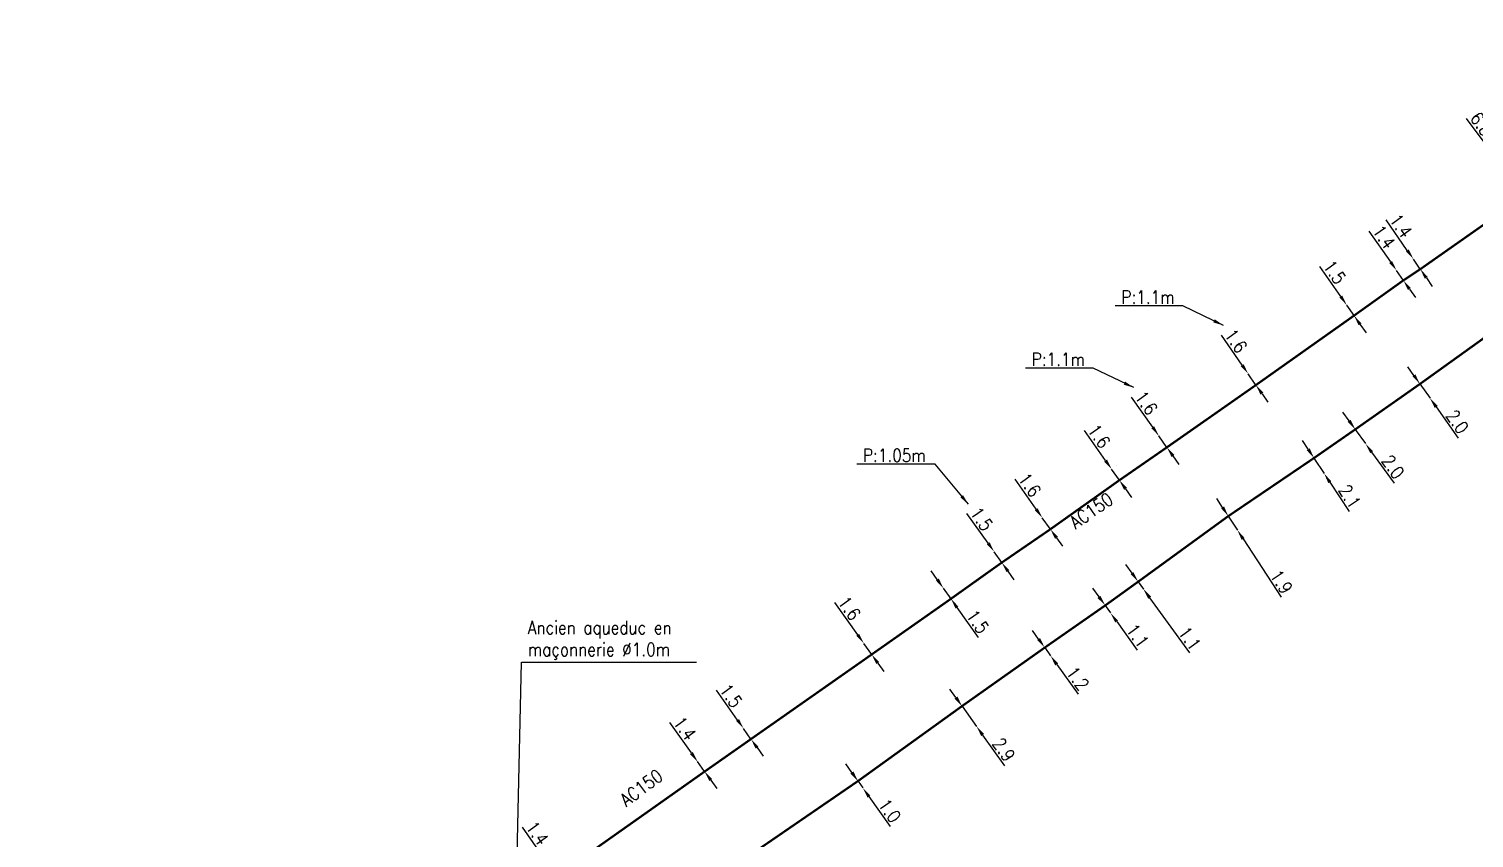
# Model space of a CAD drawing. Header units: millimetres. Extents: x 149996 to 151004, y 126998 to 128018.
# Drawn here: x 150615.7 to 150780.6, y 127487.9 to 127580.3 of the extents above; entities that cross this region are included whole.
import ezdxf
from ezdxf.enums import TextEntityAlignment as Align

# ---------------------------------------------------------------- set-up
doc = ezdxf.new("R2010")
doc.units = ezdxf.units.MM
doc.header["$PDMODE"] = 34
doc.linetypes.add('L_25_AP', pattern=[2000, 1000, 1000])
doc.layers.get('DEFPOINTS').update_dxf_attribs({"linetype": 'CONTINUOUS'})
doc.layers.add('L_150', color=1, linetype='CONTINUOUS')
doc.styles.get("Standard").update_dxf_attribs({"font": 'romans.shx', "width": 0.85})
doc.dimstyles.get("Standard").update_dxf_attribs({"dimtxt": 1.5, "dimasz": 1.2, "dimexe": 0.625, "dimexo": 0.625, "dimgap": 0.25, "dimtad": 1, "dimdec": 1, "dimzin": 0, "dimdsep": 46, "dimtxsty": 'Standard', "dimcen": -0.5, "dimadec": 0, "dimazin": 0, "dimtfac": 1, "dimtdec": 1, "dimtmove": 0, "dimatfit": 3, "dimfxl": 0, "dimtolj": 1, "dimtzin": 0, "dimarcsym": 0})

# ---------------------------------------------------------------- blocks, each defined once
blk = doc.blocks.new('*D56')
at = {"layer": 'DEFPOINTS', "color": 0, "linetype": 'Continuous', "transparency": 16777216}
for p in [(150782.29, 127566.6), (150782.29, 127566.6), (150786.32, 127561.19)]:
    blk.add_point(p, dxfattribs=at)
at = {"layer": 'L_150', "color": 0, "linetype": 'Continuous', "lineweight": -2, "transparency": 16777216}
for p, q in [((150782.29, 127566.6), (150779.72, 127570.06)), ((150782.79, 127566.97), (150782.79, 127566.97)), ((150785.6, 127562.15), (150783.01, 127565.64)), ((150786.82, 127561.56), (150786.82, 127561.56))]:
    blk.add_line(p, q, dxfattribs=at)
at = {"layer": 'L_150', "color": 0, "linetype": 'Continuous', "transparency": 16777216}
for points in [[(150783.17, 127565.76), (150782.85, 127565.52), (150782.29, 127566.6)], [(150785.76, 127562.27), (150785.44, 127562.03), (150786.32, 127561.19)]]:
    blk.add_solid(points, dxfattribs=at)
at = {"layer": 'L_150', "color": 0, "linetype": 'Continuous', "transparency": 16777216, "insert": (150781.45, 127569.41), "char_height": 1.5, "attachment_point": 5, "rotation": 306.6508}
blk.add_mtext('\\A1;6.8', dxfattribs=at)
blk = doc.blocks.new('*D58')
at = {"layer": 'DEFPOINTS', "color": 0, "linetype": 'Continuous', "transparency": 16777216}
for p in [(150774.41, 127539.76), (150775.56, 127538.13), (150775.56, 127538.13)]:
    blk.add_point(p, dxfattribs=at)
at = {"layer": 'L_150', "color": 0, "linetype": 'Continuous', "lineweight": -2, "transparency": 16777216}
for p, q in [((150773.72, 127540.74), (150773.03, 127541.72)), ((150774.41, 127539.76), (150775.56, 127538.13)), ((150774.92, 127540.12), (150774.92, 127540.12)), ((150776.25, 127537.15), (150778.78, 127533.58))]:
    blk.add_line(p, q, dxfattribs=at)
at = {"layer": 'L_150', "color": 0, "linetype": 'Continuous', "transparency": 16777216}
for points in [[(150773.88, 127540.86), (150773.55, 127540.63), (150774.41, 127539.76)], [(150776.42, 127537.26), (150776.09, 127537.03), (150775.56, 127538.13)]]:
    blk.add_solid(points, dxfattribs=at)
at = {"layer": 'L_150', "color": 0, "linetype": 'Continuous', "transparency": 16777216, "insert": (150778.68, 127535.45), "char_height": 1.5, "attachment_point": 5, "rotation": 305.2136}
blk.add_mtext('\\A1;2.0', dxfattribs=at)
blk = doc.blocks.new('*D75')
at = {"layer": 'DEFPOINTS', "color": 0, "linetype": 'Continuous', "transparency": 16777216}
for p in [(150762.32, 127531.31), (150763.47, 127529.56), (150763.47, 127529.56)]:
    blk.add_point(p, dxfattribs=at)
at = {"layer": 'L_150', "color": 0, "linetype": 'Continuous', "lineweight": -2, "transparency": 16777216}
for p, q in [((150761.66, 127532.31), (150761, 127533.32)), ((150762.32, 127531.31), (150763.47, 127529.56)), ((150764.13, 127528.55), (150766.33, 127525.2))]:
    blk.add_line(p, q, dxfattribs=at)
at = {"layer": 'L_150', "color": 0, "linetype": 'Continuous', "transparency": 16777216}
for points in [[(150761.83, 127532.42), (150761.49, 127532.2), (150762.32, 127531.31)], [(150764.29, 127528.66), (150763.96, 127528.44), (150763.47, 127529.56)]]:
    blk.add_solid(points, dxfattribs=at)
at = {"layer": 'L_150', "color": 0, "linetype": 'Continuous', "transparency": 16777216, "insert": (150766.39, 127526.92), "char_height": 1.5, "attachment_point": 5, "rotation": 303.2862}
blk.add_mtext('\\A1;2.1', dxfattribs=at)
blk = doc.blocks.new('*D171')
at = {"layer": 'DEFPOINTS', "color": 0, "linetype": 'Continuous', "transparency": 16777216}
for p in [(150773.66, 127554.01), (150773.66, 127554.01), (150774.45, 127552.86)]:
    blk.add_point(p, dxfattribs=at)
at = {"layer": 'L_150', "color": 0, "linetype": 'Continuous', "lineweight": -2, "transparency": 16777216}
for p, q in [((150772.97, 127554.99), (150770.55, 127558.49)), ((150774.45, 127552.86), (150773.66, 127554.01)), ((150775.14, 127551.87), (150775.82, 127550.88))]:
    blk.add_line(p, q, dxfattribs=at)
at = {"layer": 'L_150', "color": 0, "linetype": 'Continuous', "transparency": 16777216}
for points in [[(150773.14, 127555.11), (150772.81, 127554.88), (150773.66, 127554.01)], [(150775.3, 127551.98), (150774.97, 127551.76), (150774.45, 127552.86)]]:
    blk.add_solid(points, dxfattribs=at)
at = {"layer": 'L_150', "color": 0, "linetype": 'Continuous', "transparency": 16777216, "insert": (150772.24, 127557.8), "char_height": 1.5, "attachment_point": 5, "rotation": 304.7096}
blk.add_mtext('\\A1;1.4', dxfattribs=at)
blk = doc.blocks.new('*D172')
at = {"layer": 'DEFPOINTS', "color": 0, "linetype": 'Continuous', "transparency": 16777216}
for p in [(150754.82, 127540.91), (150754.82, 127540.91), (150755.7, 127539.64)]:
    blk.add_point(p, dxfattribs=at)
at = {"layer": 'L_150', "color": 0, "linetype": 'Continuous', "lineweight": -2, "transparency": 16777216}
for p, q in [((150754.14, 127541.9), (150751.75, 127545.34)), ((150755.7, 127539.64), (150754.82, 127540.91)), ((150756.39, 127538.65), (150757.07, 127537.67))]:
    blk.add_line(p, q, dxfattribs=at)
at = {"layer": 'L_150', "color": 0, "linetype": 'Continuous', "transparency": 16777216}
for points in [[(150754.3, 127542.01), (150753.97, 127541.79), (150754.82, 127540.91)], [(150756.55, 127538.77), (150756.22, 127538.54), (150755.7, 127539.64)]]:
    blk.add_solid(points, dxfattribs=at)
at = {"layer": 'L_150', "color": 0, "linetype": 'Continuous', "transparency": 16777216, "insert": (150753.42, 127544.68), "char_height": 1.5, "attachment_point": 5, "rotation": 304.7428}
blk.add_mtext('\\A1;1.6', dxfattribs=at)
blk = doc.blocks.new('*D173')
at = {"layer": 'DEFPOINTS', "color": 0, "linetype": 'Continuous', "transparency": 16777216}
for p in [(150766.06, 127548.75), (150766.06, 127548.75), (150766.89, 127547.56)]:
    blk.add_point(p, dxfattribs=at)
at = {"layer": 'L_150', "color": 0, "linetype": 'Continuous', "lineweight": -2, "transparency": 16777216}
for p, q in [((150765.38, 127549.73), (150762.99, 127553.18)), ((150766.89, 127547.56), (150766.06, 127548.75)), ((150767.57, 127546.57), (150768.26, 127545.58))]:
    blk.add_line(p, q, dxfattribs=at)
at = {"layer": 'L_150', "color": 0, "linetype": 'Continuous', "transparency": 16777216}
for points in [[(150765.54, 127549.85), (150765.22, 127549.62), (150766.06, 127548.75)], [(150767.74, 127546.68), (150767.41, 127546.46), (150766.89, 127547.56)]]:
    blk.add_solid(points, dxfattribs=at)
at = {"layer": 'L_150', "color": 0, "linetype": 'Continuous', "transparency": 16777216, "insert": (150764.67, 127552.52), "char_height": 1.5, "attachment_point": 5, "rotation": 304.7096}
blk.add_mtext('\\A1;1.5', dxfattribs=at)
blk = doc.blocks.new('*D180')
at = {"layer": 'DEFPOINTS', "color": 0, "linetype": 'Continuous', "transparency": 16777216}
for p in [(150767.03, 127534.58), (150768.2, 127532.96), (150768.2, 127532.96)]:
    blk.add_point(p, dxfattribs=at)
at = {"layer": 'L_150', "color": 0, "linetype": 'Continuous', "lineweight": -2, "transparency": 16777216}
for p, q in [((150766.33, 127535.56), (150765.62, 127536.53)), ((150767.03, 127534.58), (150768.2, 127532.96)), ((150768.9, 127531.99), (150771.45, 127528.44))]:
    blk.add_line(p, q, dxfattribs=at)
at = {"layer": 'L_150', "color": 0, "linetype": 'Continuous', "transparency": 16777216}
for points in [[(150766.49, 127535.67), (150766.16, 127535.44), (150767.03, 127534.58)], [(150769.06, 127532.1), (150768.74, 127531.87), (150768.2, 127532.96)]]:
    blk.add_solid(points, dxfattribs=at)
at = {"layer": 'L_150', "color": 0, "linetype": 'Continuous', "transparency": 16777216, "insert": (150771.34, 127530.31), "char_height": 1.5, "attachment_point": 5, "rotation": 305.7626}
blk.add_mtext('\\A1;2.0', dxfattribs=at)
blk = doc.blocks.new('*D224')
at = {"layer": 'DEFPOINTS', "color": 0, "linetype": 'Continuous', "transparency": 16777216}
for p in [(150752.54, 127524.68), (150753.58, 127523.09), (150753.58, 127523.09)]:
    blk.add_point(p, dxfattribs=at)
at = {"layer": 'L_150', "color": 0, "linetype": 'Continuous', "lineweight": -2, "transparency": 16777216}
for p, q in [((150751.89, 127525.68), (150751.23, 127526.69)), ((150752.54, 127524.68), (150753.58, 127523.09)), ((150754.24, 127522.08), (150758.58, 127515.42))]:
    blk.add_line(p, q, dxfattribs=at)
at = {"layer": 'L_150', "color": 0, "linetype": 'Continuous', "transparency": 16777216}
for points in [[(150752.06, 127525.79), (150751.72, 127525.58), (150752.54, 127524.68)], [(150754.4, 127522.19), (150754.07, 127521.97), (150753.58, 127523.09)]]:
    blk.add_solid(points, dxfattribs=at)
at = {"layer": 'L_150', "color": 0, "linetype": 'Continuous', "transparency": 16777216, "insert": (150758.61, 127517.19), "char_height": 1.5, "attachment_point": 5, "rotation": 303.0799}
blk.add_mtext('\\A1;1.9', dxfattribs=at)
blk = doc.blocks.new('*D252')
at = {"layer": 'DEFPOINTS', "color": 0, "linetype": 'Continuous', "transparency": 16777216}
for p in [(150710.3, 127494.46), (150710.85, 127493.68), (150710.85, 127493.68)]:
    blk.add_point(p, dxfattribs=at)
at = {"layer": 'L_150', "color": 0, "linetype": 'Continuous', "lineweight": -2, "transparency": 16777216}
for p, q in [((150709.6, 127495.43), (150708.91, 127496.41)), ((150710.3, 127494.46), (150710.85, 127493.68)), ((150711.54, 127492.7), (150713.96, 127489.28))]:
    blk.add_line(p, q, dxfattribs=at)
at = {"layer": 'L_150', "color": 0, "linetype": 'Continuous', "transparency": 16777216}
for points in [[(150709.77, 127495.55), (150709.44, 127495.32), (150710.3, 127494.46)], [(150711.7, 127492.82), (150711.38, 127492.58), (150710.85, 127493.68)]]:
    blk.add_solid(points, dxfattribs=at)
at = {"layer": 'L_150', "color": 0, "linetype": 'Continuous', "transparency": 16777216, "insert": (150713.91, 127491.08), "char_height": 1.5, "attachment_point": 5, "rotation": 305.3055}
blk.add_mtext('\\A1;1.0', dxfattribs=at)
blk = doc.blocks.new('*D253')
at = {"layer": 'DEFPOINTS', "color": 0, "linetype": 'Continuous', "transparency": 16777216}
for p in [(150722.17, 127503.01), (150723.82, 127500.69), (150723.82, 127500.69)]:
    blk.add_point(p, dxfattribs=at)
at = {"layer": 'L_150', "color": 0, "linetype": 'Continuous', "lineweight": -2, "transparency": 16777216}
for p, q in [((150721.47, 127503.98), (150720.78, 127504.96)), ((150722.68, 127503.37), (150722.68, 127503.37)), ((150722.17, 127503.01), (150723.82, 127500.69)), ((150724.33, 127501.05), (150724.33, 127501.05)), ((150724.52, 127499.71), (150727.02, 127496.2))]:
    blk.add_line(p, q, dxfattribs=at)
at = {"layer": 'L_150', "color": 0, "linetype": 'Continuous', "transparency": 16777216}
for points in [[(150721.64, 127504.1), (150721.31, 127503.87), (150722.17, 127503.01)], [(150724.68, 127499.83), (150724.36, 127499.59), (150723.82, 127500.69)]]:
    blk.add_solid(points, dxfattribs=at)
at = {"layer": 'L_150', "color": 0, "linetype": 'Continuous', "transparency": 16777216, "insert": (150726.93, 127498.05), "char_height": 1.5, "attachment_point": 5, "rotation": 305.488}
blk.add_mtext('\\A1;2.9', dxfattribs=at)
blk = doc.blocks.new('*D254')
at = {"layer": 'DEFPOINTS', "color": 0, "linetype": 'Continuous', "transparency": 16777216}
for p in [(150731.6, 127509.68), (150732.27, 127508.74), (150732.27, 127508.74)]:
    blk.add_point(p, dxfattribs=at)
at = {"layer": 'L_150', "color": 0, "linetype": 'Continuous', "lineweight": -2, "transparency": 16777216}
for p, q in [((150730.9, 127510.65), (150730.2, 127511.63)), ((150731.6, 127509.68), (150732.27, 127508.74)), ((150732.97, 127507.77), (150735.41, 127504.36))]:
    blk.add_line(p, q, dxfattribs=at)
at = {"layer": 'L_150', "color": 0, "linetype": 'Continuous', "transparency": 16777216}
for points in [[(150731.06, 127510.77), (150730.74, 127510.54), (150731.6, 127509.68)], [(150733.13, 127507.88), (150732.8, 127507.65), (150732.27, 127508.74)]]:
    blk.add_solid(points, dxfattribs=at)
at = {"layer": 'L_150', "color": 0, "linetype": 'Continuous', "transparency": 16777216, "insert": (150735.35, 127506.16), "char_height": 1.5, "attachment_point": 5, "rotation": 305.6101}
blk.add_mtext('\\A1;1.2', dxfattribs=at)
blk = doc.blocks.new('*D258')
at = {"layer": 'DEFPOINTS', "color": 0, "linetype": 'Continuous', "transparency": 16777216}
for p in [(150744.62, 127533.84), (150744.62, 127533.84), (150745.54, 127532.53)]:
    blk.add_point(p, dxfattribs=at)
at = {"layer": 'L_150', "color": 0, "linetype": 'Continuous', "lineweight": -2, "transparency": 16777216}
for p, q in [((150743.93, 127534.82), (150741.52, 127538.25)), ((150745.54, 127532.53), (150744.62, 127533.84)), ((150746.23, 127531.55), (150746.92, 127530.57))]:
    blk.add_line(p, q, dxfattribs=at)
at = {"layer": 'L_150', "color": 0, "linetype": 'Continuous', "transparency": 16777216}
for points in [[(150744.09, 127534.94), (150743.76, 127534.71), (150744.62, 127533.84)], [(150746.39, 127531.66), (150746.07, 127531.43), (150745.54, 127532.53)]]:
    blk.add_solid(points, dxfattribs=at)
at = {"layer": 'L_150', "color": 0, "linetype": 'Continuous', "transparency": 16777216, "insert": (150743.19, 127537.6), "char_height": 1.5, "attachment_point": 5, "rotation": 305.1404}
blk.add_mtext('\\A1;1.6', dxfattribs=at)
blk = doc.blocks.new('*D259')
at = {"layer": 'DEFPOINTS', "color": 0, "linetype": 'Continuous', "transparency": 16777216}
for p in [(150739.23, 127530.05), (150739.23, 127530.05), (150740.12, 127528.78)]:
    blk.add_point(p, dxfattribs=at)
at = {"layer": 'L_150', "color": 0, "linetype": 'Continuous', "lineweight": -2, "transparency": 16777216}
for p, q in [((150738.54, 127531.03), (150736.14, 127534.46)), ((150740.12, 127528.78), (150739.23, 127530.05)), ((150739.74, 127530.41), (150739.74, 127530.41)), ((150740.63, 127529.14), (150740.63, 127529.14)), ((150740.81, 127527.8), (150741.5, 127526.81))]:
    blk.add_line(p, q, dxfattribs=at)
at = {"layer": 'L_150', "color": 0, "linetype": 'Continuous', "transparency": 16777216}
for points in [[(150738.71, 127531.14), (150738.38, 127530.91), (150739.23, 127530.05)], [(150740.97, 127527.91), (150740.65, 127527.68), (150740.12, 127528.78)]]:
    blk.add_solid(points, dxfattribs=at)
at = {"layer": 'L_150', "color": 0, "linetype": 'Continuous', "transparency": 16777216, "insert": (150737.81, 127533.81), "char_height": 1.5, "attachment_point": 5, "rotation": 305.0603}
blk.add_mtext('\\A1;1.6', dxfattribs=at)
blk = doc.blocks.new('*D260')
at = {"layer": 'DEFPOINTS', "color": 0, "linetype": 'Continuous', "transparency": 16777216}
for p in [(150725.84, 127520.61), (150725.84, 127520.61), (150726.71, 127519.39)]:
    blk.add_point(p, dxfattribs=at)
at = {"layer": 'L_150', "color": 0, "linetype": 'Continuous', "lineweight": -2, "transparency": 16777216}
for p, q in [((150725.14, 127521.59), (150722.72, 127525)), ((150726.71, 127519.39), (150725.84, 127520.61)), ((150727.4, 127518.41), (150728.09, 127517.43))]:
    blk.add_line(p, q, dxfattribs=at)
at = {"layer": 'L_150', "color": 0, "linetype": 'Continuous', "transparency": 16777216}
for points in [[(150725.31, 127521.7), (150724.98, 127521.47), (150725.84, 127520.61)], [(150727.56, 127518.52), (150727.24, 127518.29), (150726.71, 127519.39)]]:
    blk.add_solid(points, dxfattribs=at)
at = {"layer": 'L_150', "color": 0, "linetype": 'Continuous', "transparency": 16777216, "insert": (150724.4, 127524.36), "char_height": 1.5, "attachment_point": 5, "rotation": 305.3411}
blk.add_mtext('\\A1;1.5', dxfattribs=at)
blk = doc.blocks.new('*D261')
at = {"layer": 'DEFPOINTS', "color": 0, "linetype": 'Continuous', "transparency": 16777216}
for p in [(150731.32, 127524.5), (150731.32, 127524.5), (150732.25, 127523.19)]:
    blk.add_point(p, dxfattribs=at)
at = {"layer": 'L_150', "color": 0, "linetype": 'Continuous', "lineweight": -2, "transparency": 16777216}
for p, q in [((150730.63, 127525.48), (150728.21, 127528.89)), ((150732.25, 127523.19), (150731.32, 127524.5)), ((150732.94, 127522.21), (150733.64, 127521.24))]:
    blk.add_line(p, q, dxfattribs=at)
at = {"layer": 'L_150', "color": 0, "linetype": 'Continuous', "transparency": 16777216}
for points in [[(150730.79, 127525.59), (150730.47, 127525.36), (150731.32, 127524.5)], [(150733.11, 127522.33), (150732.78, 127522.1), (150732.25, 127523.19)]]:
    blk.add_solid(points, dxfattribs=at)
at = {"layer": 'L_150', "color": 0, "linetype": 'Continuous', "transparency": 16777216, "insert": (150729.89, 127528.25), "char_height": 1.5, "attachment_point": 5, "rotation": 305.3411}
blk.add_mtext('\\A1;1.6', dxfattribs=at)
blk = doc.blocks.new('*D262')
at = {"layer": 'DEFPOINTS', "color": 0, "linetype": 'Continuous', "transparency": 16777216}
for p in [(150720.03, 127516.47), (150720.03, 127516.47), (150720.9, 127515.25)]:
    blk.add_point(p, dxfattribs=at)
at = {"layer": 'L_150', "color": 0, "linetype": 'Continuous', "lineweight": -2, "transparency": 16777216}
for p, q in [((150719.34, 127517.46), (150718.65, 127518.44)), ((150720.03, 127516.47), (150720.9, 127515.25)), ((150721.59, 127514.27), (150724, 127510.84))]:
    blk.add_line(p, q, dxfattribs=at)
at = {"layer": 'L_150', "color": 0, "linetype": 'Continuous', "transparency": 16777216}
for points in [[(150719.51, 127517.57), (150719.18, 127517.34), (150720.03, 127516.47)], [(150721.75, 127514.38), (150721.43, 127514.15), (150720.9, 127515.25)]]:
    blk.add_solid(points, dxfattribs=at)
at = {"layer": 'L_150', "color": 0, "linetype": 'Continuous', "transparency": 16777216, "insert": (150723.96, 127512.64), "char_height": 1.5, "attachment_point": 5, "rotation": 305.1836}
blk.add_mtext('\\A1;1.5', dxfattribs=at)
blk = doc.blocks.new('*D263')
at = {"layer": 'DEFPOINTS', "color": 0, "linetype": 'Continuous', "transparency": 16777216}
for p in [(150710.96, 127510.16), (150710.96, 127510.16), (150711.86, 127508.9)]:
    blk.add_point(p, dxfattribs=at)
at = {"layer": 'L_150', "color": 0, "linetype": 'Continuous', "lineweight": -2, "transparency": 16777216}
for p, q in [((150710.26, 127511.14), (150707.64, 127514.81)), ((150711.86, 127508.9), (150710.96, 127510.16)), ((150712.56, 127507.92), (150713.25, 127506.95))]:
    blk.add_line(p, q, dxfattribs=at)
at = {"layer": 'L_150', "color": 0, "linetype": 'Continuous', "transparency": 16777216}
for points in [[(150710.42, 127511.26), (150710.1, 127511.02), (150710.96, 127510.16)], [(150712.72, 127508.04), (150712.39, 127507.81), (150711.86, 127508.9)]]:
    blk.add_solid(points, dxfattribs=at)
at = {"layer": 'L_150', "color": 0, "linetype": 'Continuous', "transparency": 16777216, "insert": (150709.32, 127514.18), "char_height": 1.5, "attachment_point": 5, "rotation": 305.5267}
blk.add_mtext('\\A1;1.6', dxfattribs=at)
blk = doc.blocks.new('*D264')
at = {"layer": 'DEFPOINTS', "color": 0, "linetype": 'Continuous', "transparency": 16777216}
for p in [(150697.25, 127500.44), (150697.25, 127500.44), (150698.09, 127499.25)]:
    blk.add_point(p, dxfattribs=at)
at = {"layer": 'L_150', "color": 0, "linetype": 'Continuous', "lineweight": -2, "transparency": 16777216}
for p, q in [((150696.56, 127501.42), (150694.14, 127504.84)), ((150698.09, 127499.25), (150697.25, 127500.44)), ((150698.78, 127498.27), (150699.47, 127497.29))]:
    blk.add_line(p, q, dxfattribs=at)
at = {"layer": 'L_150', "color": 0, "linetype": 'Continuous', "transparency": 16777216}
for points in [[(150696.72, 127501.53), (150696.39, 127501.3), (150697.25, 127500.44)], [(150698.94, 127498.39), (150698.62, 127498.16), (150698.09, 127499.25)]]:
    blk.add_solid(points, dxfattribs=at)
at = {"layer": 'L_150', "color": 0, "linetype": 'Continuous', "transparency": 16777216, "insert": (150695.82, 127504.19), "char_height": 1.5, "attachment_point": 5, "rotation": 305.2596}
blk.add_mtext('\\A1;1.5', dxfattribs=at)
blk = doc.blocks.new('*D265')
at = {"layer": 'DEFPOINTS', "color": 0, "linetype": 'Continuous', "transparency": 16777216}
for p in [(150691.99, 127496.68), (150691.99, 127496.68), (150692.8, 127495.54)]:
    blk.add_point(p, dxfattribs=at)
at = {"layer": 'L_150', "color": 0, "linetype": 'Continuous', "lineweight": -2, "transparency": 16777216}
for p, q in [((150691.3, 127497.66), (150688.83, 127501.12)), ((150692.8, 127495.54), (150691.99, 127496.68)), ((150693.5, 127494.56), (150694.2, 127493.59))]:
    blk.add_line(p, q, dxfattribs=at)
at = {"layer": 'L_150', "color": 0, "linetype": 'Continuous', "transparency": 16777216}
for points in [[(150691.46, 127497.78), (150691.13, 127497.54), (150691.99, 127496.68)], [(150693.66, 127494.68), (150693.34, 127494.45), (150692.8, 127495.54)]]:
    blk.add_solid(points, dxfattribs=at)
at = {"layer": 'L_150', "color": 0, "linetype": 'Continuous', "transparency": 16777216, "insert": (150690.53, 127500.46), "char_height": 1.5, "attachment_point": 5, "rotation": 305.431}
blk.add_mtext('\\A1;1.4', dxfattribs=at)
blk = doc.blocks.new('*D266')
at = {"layer": 'DEFPOINTS', "color": 0, "linetype": 'Continuous', "transparency": 16777216}
for p in [(150675.16, 127484.73), (150675.16, 127484.73), (150675.94, 127483.63)]:
    blk.add_point(p, dxfattribs=at)
at = {"layer": 'L_150', "color": 0, "linetype": 'Continuous', "lineweight": -2, "transparency": 16777216}
for p, q in [((150674.47, 127485.71), (150672.01, 127489.18)), ((150675.94, 127483.63), (150675.16, 127484.73)), ((150676.63, 127482.65), (150677.32, 127481.67))]:
    blk.add_line(p, q, dxfattribs=at)
at = {"layer": 'L_150', "color": 0, "linetype": 'Continuous', "transparency": 16777216}
for points in [[(150674.63, 127485.83), (150674.3, 127485.6), (150675.16, 127484.73)], [(150676.79, 127482.76), (150676.47, 127482.53), (150675.94, 127483.63)]]:
    blk.add_solid(points, dxfattribs=at)
at = {"layer": 'L_150', "color": 0, "linetype": 'Continuous', "transparency": 16777216, "insert": (150673.71, 127488.51), "char_height": 1.5, "attachment_point": 5, "rotation": 305.2577}
blk.add_mtext('\\A1;1.4', dxfattribs=at)
blk = doc.blocks.new('*D344')
at = {"layer": 'DEFPOINTS', "color": 0, "linetype": 'Continuous', "transparency": 16777216}
for p in [(150738.5, 127514.49), (150738.5, 127514.49), (150739.11, 127513.64)]:
    blk.add_point(p, dxfattribs=at)
at = {"layer": 'L_150', "color": 0, "linetype": 'Continuous', "lineweight": -2, "transparency": 16777216}
for p, q in [((150737.8, 127515.47), (150737.1, 127516.45)), ((150738.5, 127514.49), (150739.11, 127513.64)), ((150739.81, 127512.67), (150742.15, 127509.39))]:
    blk.add_line(p, q, dxfattribs=at)
at = {"layer": 'L_150', "color": 0, "linetype": 'Continuous', "transparency": 16777216}
for points in [[(150737.96, 127515.59), (150737.63, 127515.35), (150738.5, 127514.49)], [(150739.97, 127512.78), (150739.64, 127512.55), (150739.11, 127513.64)]]:
    blk.add_solid(points, dxfattribs=at)
at = {"layer": 'L_150', "color": 0, "linetype": 'Continuous', "transparency": 16777216, "insert": (150742.2, 127511.04), "char_height": 1.5, "attachment_point": 5, "rotation": 305.6101}
blk.add_mtext('\\A1;1.1', dxfattribs=at)
blk = doc.blocks.new('*D345')
at = {"layer": 'DEFPOINTS', "color": 0, "linetype": 'Continuous', "transparency": 16777216}
for p in [(150742.26, 127517.2), (150742.26, 127517.2), (150742.87, 127516.35)]:
    blk.add_point(p, dxfattribs=at)
at = {"layer": 'L_150', "color": 0, "linetype": 'Continuous', "lineweight": -2, "transparency": 16777216}
for p, q in [((150741.56, 127518.18), (150740.86, 127519.15)), ((150741.75, 127516.84), (150741.75, 127516.84)), ((150742.26, 127517.2), (150742.87, 127516.35)), ((150742.37, 127515.98), (150742.37, 127515.98)), ((150743.57, 127515.37), (150748.1, 127509.07))]:
    blk.add_line(p, q, dxfattribs=at)
at = {"layer": 'L_150', "color": 0, "linetype": 'Continuous', "transparency": 16777216}
for points in [[(150741.72, 127518.29), (150741.4, 127518.06), (150742.26, 127517.2)], [(150743.74, 127515.49), (150743.41, 127515.26), (150742.87, 127516.35)]]:
    blk.add_solid(points, dxfattribs=at)
at = {"layer": 'L_150', "color": 0, "linetype": 'Continuous', "transparency": 16777216, "insert": (150748.15, 127510.72), "char_height": 1.5, "attachment_point": 5, "rotation": 305.6693}
blk.add_mtext('\\A1;1.1', dxfattribs=at)
blk = doc.blocks.new('*D348')
at = {"layer": 'DEFPOINTS', "color": 0, "linetype": 'Continuous', "transparency": 16777216}
for p in [(150771.75, 127552.69), (150771.75, 127552.69), (150772.52, 127551.58)]:
    blk.add_point(p, dxfattribs=at)
at = {"layer": 'L_150', "color": 0, "linetype": 'Continuous', "lineweight": -2, "transparency": 16777216}
for p, q in [((150771.07, 127553.68), (150768.62, 127557.21)), ((150772.52, 127551.58), (150771.75, 127552.69)), ((150773.2, 127550.59), (150773.89, 127549.61))]:
    blk.add_line(p, q, dxfattribs=at)
at = {"layer": 'L_150', "color": 0, "linetype": 'Continuous', "transparency": 16777216}
for points in [[(150771.23, 127553.79), (150770.9, 127553.56), (150771.75, 127552.69)], [(150773.37, 127550.71), (150773.04, 127550.48), (150772.52, 127551.58)]]:
    blk.add_solid(points, dxfattribs=at)
at = {"layer": 'L_150', "color": 0, "linetype": 'Continuous', "transparency": 16777216, "insert": (150770.31, 127556.53), "char_height": 1.5, "attachment_point": 5, "rotation": 304.7096}
blk.add_mtext('\\A1;1.4', dxfattribs=at)

msp = doc.modelspace()

# ---------------------------------------------------------------- linework, layer by layer
at = {"layer": 'L_150', "linetype": 'L_25_AP', "flags": 128}
for points in [[(150501.64, 127364.15, 0.25, 0.25, 0), (150505.51, 127366.11, 0.25, 0.25, 0), (150511.13, 127369.55, 0.25, 0.25, 0), (150522.05, 127375.67, 0.25, 0.25, 0), (150523.08, 127375.41, 0.25, 0.25, 0), (150524.4, 127375.36, 0.25, 0.25, 0), (150534.19, 127383.13, 0.25, 0.25, 0), (150553.36, 127396.17, 0.25, 0.25, 0), (150555.73, 127398.19, 0.25, 0.25, 0), (150557.3, 127399.08, 0.25, 0.25, 0), (150565.51, 127404.99, 0.25, 0.25, 0), (150574.67, 127411.42, 0.25, 0.25, 0), (150590.13, 127422.15, 0.25, 0.25, 0), (150608.04, 127434.91, 0.25, 0.25, 0), (150630.17, 127450.6, 0.25, 0.25, 0), (150653.44, 127466.7, 0.25, 0.25, 0), (150653.44, 127466.7, 0.25, 0.25, 0), (150652.93, 127467.56, 0.25, 0.25, 0), (150652.93, 127467.56, 0.25, 0.25, 0), (150663.37, 127474.96, 0.25, 0.25, 0), (150670.77, 127479.92, 0.25, 0.25, 0), (150675.94, 127483.63, 0.25, 0.25, 0), (150692.8, 127495.54, 0.25, 0.25, 0), (150698.09, 127499.25, 0.25, 0.25, 0), (150711.86, 127508.9, 0.25, 0.25, 0), (150720.9, 127515.25, 0.25, 0.25, 0), (150726.71, 127519.39, 0.25, 0.25, 0), (150732.25, 127523.19, 0.25, 0.25, 0), (150740.12, 127528.78, 0.25, 0.25, 0), (150745.54, 127532.53, 0.25, 0.25, 0), (150755.7, 127539.64, 0.25, 0.25, 0), (150766.89, 127547.56, 0.25, 0.25, 0), (150772.52, 127551.58, 0.25, 0.25, 0), (150774.45, 127552.86, 0.25, 0.25, 0), (150786.32, 127561.19, 0.25, 0.25, 0), (150789.58, 127563.55, 0.25, 0.25, 0), (150801.12, 127573.17, 0.25, 0.25, 0), (150801.06, 127574.31, 0.25, 0.25, 0), (150802.26, 127576.71, 0.25, 0.25, 0), (150802.1, 127579.26, 0.25, 0.25, 0), (150803.15, 127579.55, 0.25, 0.25, 0), (150804.05, 127580.15, 0, 0, 0)], [(150434.26, 127308.36, 0.25, 0.25, 0), (150434.29, 127308.38, 0.25, 0.25, 0), (150443.6, 127313.26, 0.25, 0.25, 0), (150447.06, 127315.28, 0.25, 0.25, 0), (150452.13, 127318.15, 0.25, 0.25, 0), (150464.25, 127324.89, 0.25, 0.25, 0), (150468.15, 127327.06, 0.25, 0.25, 0), (150474.03, 127330.21, 0.25, 0.25, 0), (150482.78, 127335.52, 0.25, 0.25, 0), (150487.63, 127338.24, 0.25, 0.25, 0), (150494.11, 127341.68, 0.25, 0.25, 0), (150496.87, 127343.31, 0.25, 0.25, 0), (150499.77, 127346.44, 0.25, 0.25, 0), (150514.2, 127355.19, 0.25, 0.25, 0), (150514.2, 127355.19, 0.25, 0.25, 0), (150514.2, 127355.19, 0.25, 0.25, 0), (150528.81, 127367.28, 0.25, 0.25, 0), (150545.32, 127378.86, 0.25, 0.25, 0), (150561.26, 127390.1, 0.25, 0.25, 0), (150571.19, 127396.94, 0.25, 0.25, 0), (150580.25, 127403.43, 0.25, 0.25, 0), (150580.25, 127403.43, 0.25, 0.25, 0), (150590.84, 127410.85, 0.25, 0.25, 0), (150598.74, 127416.35, 0.25, 0.25, 0), (150609.03, 127423.66, 0.25, 0.25, 0), (150617.66, 127429.79, 0.25, 0.25, 0), (150622.46, 127433.09, 0.25, 0.25, 0), (150631.45, 127439.52, 0.25, 0.25, 0), (150639.63, 127445.12, 0.25, 0.25, 0), (150642.72, 127447.2, 0.25, 0.25, 0), (150643.3, 127447.44, 0.25, 0.25, 0), (150643.75, 127447.89, 0.25, 0.25, 0), (150645.9, 127449.34, 0.25, 0.25, 0), (150653.83, 127455.17, 0.25, 0.25, 0), (150660.92, 127460.18, 0.25, 0.25, 0), (150665.58, 127463.38, 0.25, 0.25, 0), (150672.85, 127468.6, 0.25, 0.25, 0), (150672.85, 127468.6, 0.25, 0.25, 0), (150677.65, 127471.93, 0.25, 0.25, 0), (150685.06, 127477.14, 0.25, 0.25, 0), (150710.3, 127494.46, 0.25, 0.25, 0), (150710.3, 127494.46, 0.25, 0.25, 0), (150722.17, 127503.01, 0.25, 0.25, 0), (150731.6, 127509.68, 0.25, 0.25, 0), (150738.5, 127514.49, 0.25, 0.25, 0), (150742.26, 127517.2, 0.25, 0.25, 0), (150752.54, 127524.68, 0.25, 0.25, 0), (150762.32, 127531.31, 0.25, 0.25, 0), (150767.03, 127534.58, 0.25, 0.25, 0), (150774.41, 127539.76, 0.25, 0.25, 0), (150783.66, 127546.4, 0.25, 0.25, 0), (150789.56, 127550.59, 0.25, 0.25, 0), (150798.16, 127555.87, 0.25, 0.25, 0), (150799.1, 127556.03, 0.25, 0.25, 0), (150806.38, 127559.08, 0.25, 0.25, 0), (150821.61, 127562.94, 0, 0, 0)]]:
    msp.add_lwpolyline(points, format="xyseb", dxfattribs=at)

# ---------------------------------------------------------------- texts
at = {"layer": 'L_150', "linetype": 'Continuous', "width": 0.85}
for rotation, p in [(34.5557, (150736.92, 127525.31)), (36.6427, (150685.58, 127493.7))]:
    msp.add_text('AC150', height=1.5, rotation=rotation, dxfattribs=at).set_placement(p, align=Align.MIDDLE)
at = {"layer": 'L_150', "linetype": 'Continuous', "char_height": 1.5, "attachment_point": 7}
for s, insert in [('\\A1;P:1.1m', (150740.35, 127548.92)), ('\\A1;P:1.1m', (150730.12, 127541.82)), ('\\A1;P:1.05m', (150710.87, 127530.87)), ('\\A1;Ancien aqueduc en \\Pmaçonnerie %%C1.0m', (150672.63, 127508.29))]:
    msp.add_mtext(s, dxfattribs=dict(at, insert=insert))

# ---------------------------------------------------------------- dimensions: what is measured, and where the dimension line sits
at = {"layer": 'L_150', "linetype": 'Continuous'}
for base, p1, p2, angle, picture, middle in [((150782.2902, 127566.6013), (150786.3195, 127561.1859), (150782.2902, 127566.6013), 126.6508, '*D56', (150780.6454, 127568.8119)), ((150773.66, 127554.01), (150774.45, 127552.86), (150773.66, 127554.01), 304.7096, '*D171', (150771.42, 127557.23)), ((150771.7521924, 127552.6888793), (150772.5209048, 127551.579113), (150771.7521924, 127552.6888793), 304.7095527, '*D348', (150769.4887615, 127555.9565245)), ((150766.0633, 127548.7483), (150766.88895, 127547.55633), (150766.0633, 127548.7483), 304.70955, '*D173', (150763.84563, 127551.94989)), ((150754.8199, 127540.9146), (150755.7032, 127539.6409), (150754.8199, 127540.9146), 304.7428, '*D172', (150752.6004, 127544.1149)), ((150775.56, 127538.13), (150774.41, 127539.76), (150775.56, 127538.13), 305.2136, '*D58', (150777.86, 127534.87)), ((150744.62, 127533.84), (150745.54, 127532.53), (150744.62, 127533.84), 305.1404, '*D258', (150742.38, 127537.02)), ((150768.2, 127532.96), (150767.03, 127534.58), (150768.2, 127532.96), 125.7626, '*D180', (150770.53, 127529.73)), ((150739.2309, 127530.0474), (150740.1213, 127528.7787), (150739.2309, 127530.0474), 305.0603, '*D259', (150736.9937, 127533.2354)), ((150763.47, 127529.56), (150762.32, 127531.31), (150763.47, 127529.56), 303.2862, '*D75', (150765.56, 127526.38)), ((150731.32, 127524.5), (150732.25, 127523.19), (150731.32, 127524.5), 305.3411, '*D261', (150729.07, 127527.68)), ((150753.58, 127523.09), (150752.54, 127524.68), (150753.58, 127523.09), 123.0799, '*D224', (150757.78, 127516.65)), ((150725.84, 127520.61), (150726.71, 127519.39), (150725.84, 127520.61), 305.3411, '*D260', (150723.59, 127523.79)), ((150720.03, 127516.47), (150720.9, 127515.25), (150720.03, 127516.47), 305.1836, '*D262', (150723.14, 127512.07)), ((150742.26, 127517.2), (150742.87, 127516.35), (150742.26, 127517.2), 305.6693, '*D345', (150747.33, 127510.13)), ((150738.5, 127514.49), (150739.11, 127513.64), (150738.5, 127514.49), 305.6101, '*D344', (150741.39, 127510.46)), ((150710.9578, 127510.1622), (150711.8585, 127508.9007), (150710.9578, 127510.1622), 305.5267, '*D263', (150708.5047, 127513.598)), ((150732.27, 127508.74), (150731.6, 127509.68), (150732.27, 127508.74), 125.6101, '*D254', (150734.54, 127505.58)), ((150697.2486, 127500.4361), (150698.0857, 127499.2521), (150697.2486, 127500.4361), 305.2596, '*D264', (150695.0003, 127503.6163)), ((150723.82, 127500.69), (150722.17, 127503.01), (150723.82, 127500.69), 125.488, '*D253', (150726.12, 127497.47)), ((150691.99, 127496.68), (150692.8, 127495.54), (150691.99, 127496.68), 305.431, '*D265', (150689.72, 127499.88)), ((150710.85, 127493.68), (150710.3, 127494.46), (150710.85, 127493.68), 125.3055, '*D252', (150713.1, 127490.5)), ((150675.16, 127484.73), (150675.94, 127483.63), (150675.16, 127484.73), 305.2577, '*D266', (150672.89, 127487.94))]:
    dim = msp.add_linear_dim(base=base, p1=p1, p2=p2, angle=angle, dimstyle='Standard', override={"dimexe": 0.625, "dimtad": 1, "dimse1": 0, "dimse2": 0, "dimtmove": 0, "dimatfit": 3}, dxfattribs=at)
    dim.commit()
    dim.dimension.update_dxf_attribs({"geometry": picture, "text_midpoint": middle, "dimtype": 160})

# ---------------------------------------------------------------- leaders
at = {"layer": 'L_150', "linetype": 'Continuous', "annotation_type": 0, "has_hookline": 1}
for points, hookline_direction, text_width in [([(150752, 127546.44), (150747.35, 127548.67), (150746.15, 127548.67)], 1, 6.25), ([(150741.77, 127539.34), (150737.12, 127541.57), (150735.92, 127541.57)], 1, 6.25), ([(150722.89, 127526.03), (150719.09, 127530.62), (150717.89, 127530.62)], 1, 7.47), ([(150671.3, 127480.6), (150671.89, 127508.04), (150673.09, 127508.04)], 0, 18.52)]:
    msp.add_leader(points, dimstyle='Standard', override={"dimexe": 0.625, "dimtad": 1, "dimse1": 0, "dimse2": 0, "dimtmove": 0, "dimatfit": 3}, dxfattribs=dict(at, hookline_direction=hookline_direction, text_width=text_width))

doc.saveas('drawing.dxf')
